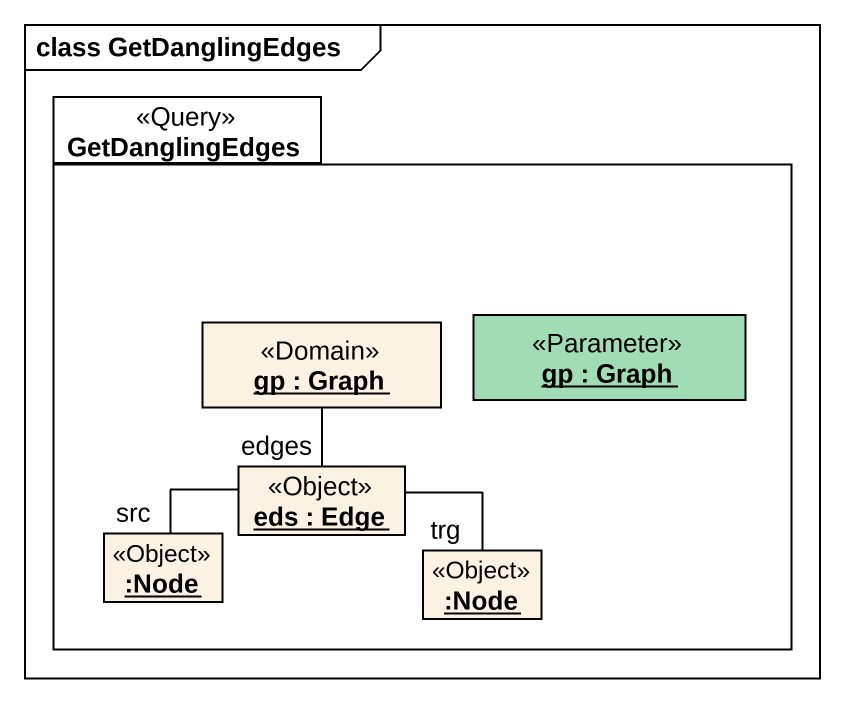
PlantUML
@startuml
mainframe class GetDanglingEdges
hide circle
hide empty members
package GetDanglingEdges <<Query>> {
  object "gp : Graph" as gp <<Domain>>
  object "gp : Graph" as gp_2 <<Parameter>> #A0DCB4
  object "eds : Edge" as eds <<Object>>
  object ":Node" as Node_ <<Object>>
  object ":Node" as Node__2 <<Object>>
}
gp -- eds : edges
eds -left- Node_ : src
eds -right- Node__2 : trg
@enduml
